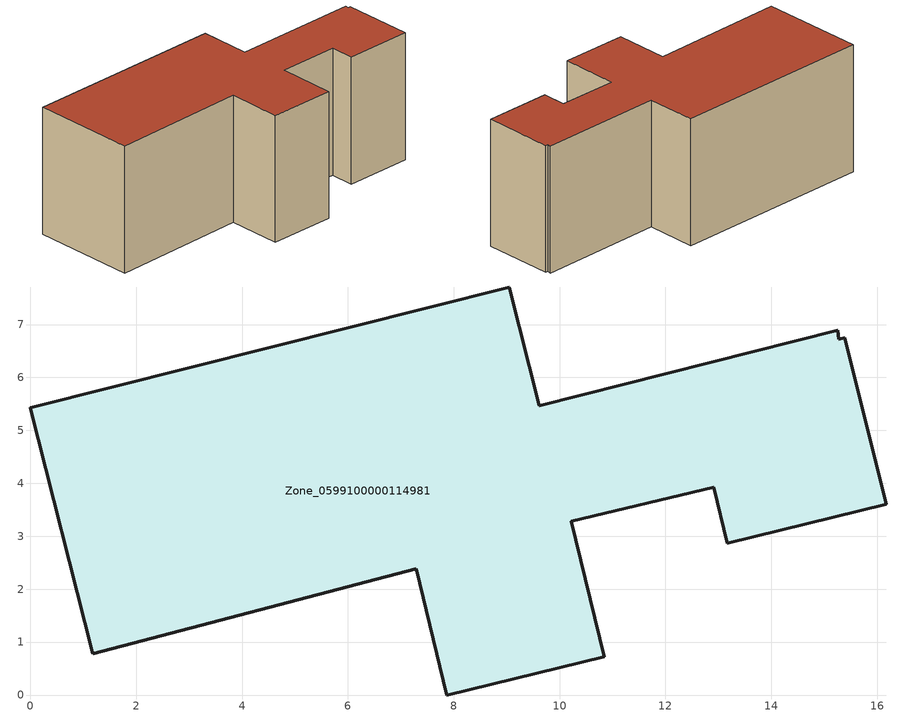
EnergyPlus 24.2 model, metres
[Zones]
Zone_0599100000114981
 floor ground (C_G): 7.29,2.39 1.18,0.78 0,5.43 9.05,7.71 9.62,5.47 15.25,6.89 15.28,6.73 15.39,6.75 16.17,3.61 13.17,2.87 12.91,3.93 10.22,3.28 10.84,0.72 7.87,0 z0
 wall outside (C_F): 1.18,0.78 7.29,2.39 7.87,0 10.84,0.72 10.22,3.28 12.91,3.93 13.17,2.87 16.17,3.61 15.39,6.75 15.28,6.73 15.25,6.89 9.62,5.47 9.05,7.71 0,5.43 1.18,0.78 z0:5.87
 roof outside (C_R): 16.17,3.61 15.39,6.75 15.28,6.73 15.25,6.89 9.62,5.47 9.05,7.71 0,5.43 1.18,0.78 7.29,2.39 7.87,0 10.84,0.72 10.22,3.28 12.91,3.93 13.17,2.87 z5.87
[BUILDING]
Pand.0599100000114981: North Axis=0; Terrain=City; Loads Convergence Tolerance Value=0.04; Temperature Convergence Tolerance Value=0.4; Solar Distribution=FullExterior; Maximum Number of Warmup Days=25; Minimum Number of Warmup Days=1
[Site:Location]
Rotterdam.The.Hague.AP_ZH_NLD Design_Conditions: Latitude=51.96; Longitude=4.45; Time Zone=1; Elevation=-4.5
[SITE:GROUNDTEMPERATURE:BUILDINGSURFACE]
18, 18, 18, 18, 18, 18, 18, 18, 18, 18, 18, 18
[MATERIAL] Thermal Absorptance=0.9; Solar Absorptance=0.7; Visible Absorptance=0.7
Name | Roughness | Thickness | Conductivity | Density | Specific Heat
G.TI.1965-1974 | MediumSmooth | 0.15 | 0.882353 | 540 | 1210
F.TI.1965-1974 | Rough | 0.3 | 0.697674 | 1920 | 840
R.TI.1965-1974 | MediumRough | 0.2 | 0.232558 | 1500 | 1000
[CONSTRUCTION]
C_G: G.TI.1965-1974
C_F: F.TI.1965-1974
C_R: R.TI.1965-1974
[ZONE]
Zone_0599100000114981: Type=1; Multiplier=1; Ceiling Height=Autocalculate; Volume=Autocalculate; Floor Area=autocalculate; Part of Total Floor Area=Yes
[ZONEINFILTRATION:DESIGNFLOWRATE]
Infil_Zone_0599100000114981: Zone or ZoneList or Space or SpaceList=Zone_0599100000114981; Schedule=AlwaysOn; Design Flow Rate Calculation Method=Flow/Area; Flow Rate per Floor Area=0.003; Constant Term Coefficient=1; Temperature Term Coefficient=0; Velocity Term Coefficient=0; Velocity Squared Term Coefficient=0
[HVACTEMPLATE:ZONE:IDEALLOADSAIRSYSTEM]
Zone_0599100000114981: Maximum Heating Supply Air Temperature=50; Minimum Cooling Supply Air Temperature=13; Maximum Heating Supply Air Humidity Ratio=0.0156; Minimum Cooling Supply Air Humidity Ratio=0.0077; Heating Limit=NoLimit; Cooling Limit=NoLimit; Dehumidification Control Type=ConstantSensibleHeatRatio; Cooling Sensible Heat Ratio=0.7; Dehumidification Setpoint=60; Humidification Control Type=None; Humidification Setpoint=30; Outdoor Air Method=None; Outdoor Air Flow Rate per Person=0.00944; Outdoor Air Flow Rate per Zone Floor Area=0; Outdoor Air Flow Rate per Zone=0; Demand Controlled Ventilation Type=None; Outdoor Air Economizer Type=NoEconomizer; Heat Recovery Type=None; Sensible Heat Recovery Effectiveness=0.7; Latent Heat Recovery Effectiveness=0.65
[ZONECONTROL:THERMOSTAT]
ThermostatControl_Zone_0599100000114981: Zone or ZoneList=Zone_0599100000114981; Control Type Schedule=DualSetpointControlType; Control 1=Thermostat_Zone_0599100000114981; Temperature Difference Between Cutout And Setpoint=0
[THERMOSTATSETPOINT:DUALSETPOINT]
Thermostat_Zone_0599100000114981: Heating Setpoint Temperature Schedule=HeatingSetpoint_Zone_0599100000114981; Cooling Setpoint Temperature Schedule=CoolingSetpoint_Zone_0599100000114981
[SCHEDULE:COMPACT]
HeatingSetpoint_Zone_0599100000114981: Through: 12/31, For: AllDays, Until: 24:00, 21
CoolingSetpoint_Zone_0599100000114981: Through: 12/31, For: AllDays, Until: 24:00, 24
DualSetpointControlType: Through: 12/31, For: AllDays, Until: 24:00, 4
AlwaysOn: Through: 12/31, For: AllDays, Until: 24:00, 1
